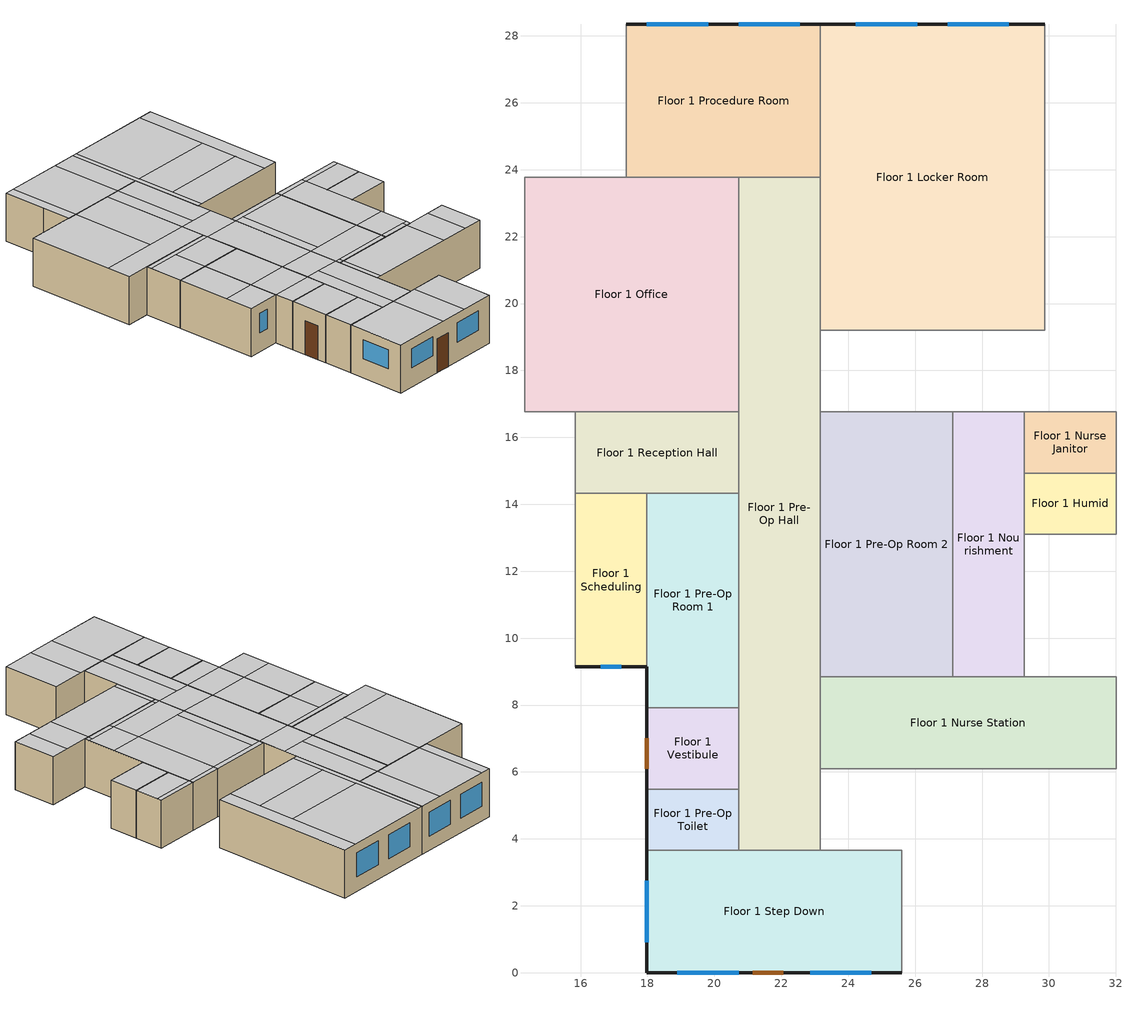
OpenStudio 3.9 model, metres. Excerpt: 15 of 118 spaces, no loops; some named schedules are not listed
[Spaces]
Floor 1 Vestibule
 floor ground (Foundation F 0.9W/m*K Perim 2.44m Area 6.69m2): 20.73,7.92 20.73,5.49 17.98,5.49 17.98,7.92 z0
 wall outside: 17.98,7.92 17.98,5.49 z0:3.05
 wall to Floor 1 Pre-Op Hall: 20.73,5.49 20.73,7.92 z0:3.05
 wall to Floor 1 Pre-Op Room 1: 20.73,7.92 17.98,7.92 z0:3.05
 wall to Floor 1 Pre-Op Toilet: 17.98,5.49 20.73,5.49 z0:3.05
 door: 17.98,7.01 17.98,6.1 z0:2.13
 ceiling to Floor 2 Exam 1: 20.73,5.49 20.73,7.92 17.98,7.92 17.98,5.49 z3.05
Floor 1 Scheduling
 floor ground (Foundation F 0.9W/m*K Perim 2.13m Area 11.06m2): 17.98,14.33 17.98,9.14 15.85,9.14 15.85,14.33 z0
 wall outside: 15.85,9.14 17.98,9.14 z0:3.05
 wall to Floor 1 Reception: 15.85,14.33 15.85,9.14 z0:3.05
 wall to Floor 1 Pre-Op Room 1: 17.98,9.14 17.98,14.33 z0:3.05
 wall to Floor 1 Reception Hall: 17.98,14.33 15.85,14.33 z0:3.05
 window: 16.61,9.14 17.22,9.14 z1.22:2.44
 ceiling to Floor 2 Reception Toilet: 17.98,10.97 17.98,14.33 15.85,14.33 15.85,10.97 z3.05
 ceiling to Floor 2 Reception Hall: 17.98,9.14 17.98,10.97 15.85,10.97 15.85,9.14 z3.05
Floor 1 Pre-Op Room 1
 floor ground (Foundation F 0.9W/m*K Perim 1.22m Area 17.56m2): 20.73,14.33 20.73,7.92 17.98,7.92 17.98,14.33 z0
 wall outside: 17.98,9.14 17.98,7.92 z0:3.05
 wall to Floor 1 Reception Hall: 20.73,14.33 17.98,14.33 z0:3.05
 wall to Floor 1 Pre-Op Hall: 20.73,7.92 20.73,14.33 z0:3.05
 ceiling to Floor 2 Scheduling 2: 20.73,10.97 20.73,14.33 17.98,14.33 17.98,10.97 z3.05
 ceiling to Floor 2 Reception Hall: 20.73,9.14 20.73,10.97 17.98,10.97 17.98,9.14 z3.05
 ceiling to Floor 2 Exam 1: 20.73,7.92 20.73,9.14 17.98,9.14 17.98,7.92 z3.05
Floor 1 Pre-Op Hall
 floor ground (Foundation F 0.9W/m*K Perim 0.0m Area 49.05m2): 23.16,23.77 23.16,3.66 20.73,3.66 20.73,23.77 z0
 wall to Floor 1 Nurse Hall: 23.16,3.66 23.16,6.1 z0:3.05
 wall to Floor 1 Office: 20.73,23.77 20.73,16.76 z0:3.05
 wall to Floor 1 Locker Room Hall: 23.16,16.76 23.16,19.2 z0:3.05
 wall to Floor 1 Pre-Op Room 2: 23.16,8.84 23.16,16.76 z0:3.05
 wall to Floor 1 Procedure Room: 23.16,23.77 20.73,23.77 z0:3.05
 wall to Floor 1 Nurse Station: 23.16,6.1 23.16,8.84 z0:3.05
 wall to Floor 1 Step Down: 20.73,3.66 23.16,3.66 z0:3.05
 wall to Floor 1 Locker Room: 23.16,19.2 23.16,23.77 z0:3.05
 wall to Floor 1 Pre-Op Toilet: 20.73,5.49 20.73,3.66 z0:3.05
 wall to Floor 1 Reception Hall: 20.73,16.76 20.73,14.33 z0:3.05
 ceiling to Floor 2 Exam 1: 21.64,3.66 21.64,9.14 20.73,9.14 20.73,3.66 z3.05
 ceiling to Floor 2 Exam Hall 1: 23.16,3.66 23.16,9.14 21.64,9.14 21.64,3.66 z3.05
 ceiling to Floor 2 Work Hall: 23.16,16.46 23.16,18.29 20.73,18.29 20.73,16.46 z3.05
 ceiling to Floor 2 Exam Hall 6: 23.16,18.29 23.16,23.77 21.64,23.77 21.64,18.29 z3.05
 ceiling to Floor 2 Exam 9: 21.64,18.29 21.64,23.77 20.73,23.77 20.73,18.29 z3.05
 ceiling to Floor 2 Scheduling 2: 23.16,10.97 23.16,16.46 20.73,16.46 20.73,10.97 z3.05
 ceiling to Floor 2 Reception Hall: 23.16,9.14 23.16,10.97 20.73,10.97 20.73,9.14 z3.05
Floor 1 Procedure Room
 floor ground (Foundation F 0.9W/m*K Perim 5.79m Area 26.48m2): 23.16,28.35 23.16,23.77 17.37,23.77 17.37,28.35 z0
 wall outside: 23.16,28.35 17.37,28.35 z0:3.05
 wall to Floor 1 Locker Room: 23.16,23.77 23.16,28.35 z0:3.05
 wall to Floor 1 MRI Hall: 17.37,25.6 17.37,23.77 z0:3.05
 wall to Floor 1 Office: 17.37,23.77 20.73,23.77 z0:3.05
 wall to Floor 1 MRI Toilet: 17.37,28.35 17.37,25.6 z0:3.05
 window: 19.81,28.35 17.98,28.35 / 22.56,28.35 20.73,28.35 z0.91:2.44
 ceiling to Floor 2 Work: 17.98,23.77 17.98,28.35 17.37,28.35 17.37,23.77 z3.05
 ceiling to Floor 2 Exam Hall 6: 23.16,23.77 23.16,28.35 21.64,28.35 21.64,23.77 z3.05
 ceiling to Floor 2 Exam 9: 21.64,23.77 21.64,28.35 17.98,28.35 17.98,23.77 z3.05
Floor 1 Pre-Op Room 2
 floor ground (Foundation F 0.9W/m*K Perim 0.0m Area 31.4m2): 27.13,16.76 27.13,8.84 23.16,8.84 23.16,16.76 z0
 wall to Floor 1 Nurse Station: 23.16,8.84 27.13,8.84 z0:3.05
 wall to Floor 1 Locker Room Hall: 27.13,16.76 23.16,16.76 z0:3.05
 wall to Floor 1 Nourishment: 27.13,8.84 27.13,16.76 z0:3.05
 ceiling to Floor 2 Work Hall: 27.13,16.46 27.13,16.76 23.16,16.76 23.16,16.46 z3.05
 ceiling to Floor 2 Exam Hall 1: 23.47,8.84 23.47,9.14 23.16,9.14 23.16,8.84 z3.05
 ceiling to Floor 2 Exam 2: 27.13,8.84 27.13,9.14 23.47,9.14 23.47,8.84 z3.05
 ceiling to Floor 2 Reception Hall: 27.13,9.14 27.13,10.97 23.16,10.97 23.16,9.14 z3.05
 ceiling to Floor 2 Scheduling 2: 23.77,10.97 23.77,16.46 23.16,16.46 23.16,10.97 z3.05
 ceiling to Floor 2 X-Ray: 27.13,10.97 27.13,16.46 23.77,16.46 23.77,10.97 z3.05
Floor 1 Locker Room
 floor ground (Foundation F 0.9W/m*K Perim 6.71m Area 61.32m2): 29.87,28.35 29.87,19.2 23.16,19.2 23.16,28.35 z0
 wall outside: 29.87,28.35 23.16,28.35 z0:3.05
 wall to Floor 1 Locker Room Hall: 23.16,19.2 29.87,19.2 z0:3.05
 wall to Floor 1 Lounge: 29.87,19.2 29.87,28.35 z0:3.05
 window: 28.8,28.35 26.97,28.35 / 26.06,28.35 24.23,28.35 z0.91:2.44
 ceiling to Floor 2 Exam Hall 5: 29.87,19.2 29.87,28.35 28.96,28.35 28.96,19.2 z3.05
 ceiling to Floor 2 Exam 8: 28.96,23.77 28.96,28.35 23.47,28.35 23.47,23.77 z3.05
 ceiling to Floor 2 Exam Hall 6: 23.47,19.2 23.47,28.35 23.16,28.35 23.16,19.2 z3.05
 ceiling to Floor 2 Nurse Station 2: 28.96,19.2 28.96,21.34 23.47,21.34 23.47,19.2 z3.05
 ceiling to Floor 2 Storage 3: 28.96,21.34 28.96,23.77 23.47,23.77 23.47,21.34 z3.05
Floor 1 Nurse Station
 floor ground (Foundation F 0.9W/m*K Perim 0.0m Area 24.25m2): 32,8.84 32,6.1 23.16,6.1 23.16,8.84 z0
 wall to Floor 1 Nurse Hall: 23.16,6.1 32,6.1 z0:3.05
 wall to Floor 1 Clean: 32,8.84 29.26,8.84 z0:3.05
 wall to Floor 1 Nourishment: 29.26,8.84 27.13,8.84 z0:3.05
 wall to Floor 1 PACU: 32,6.1 32,8.84 z0:3.05
 ceiling to Floor 2 Exam Hall 2: 30.78,6.1 30.78,8.84 28.96,8.84 28.96,6.1 z3.05
 ceiling to Floor 2 Exam Hall 1: 23.47,6.1 23.47,8.84 23.16,8.84 23.16,6.1 z3.05
 ceiling to Floor 2 Exam 3: 32,6.1 32,8.84 30.78,8.84 30.78,6.1 z3.05
 ceiling to Floor 2 Exam 2: 28.96,6.1 28.96,8.84 23.47,8.84 23.47,6.1 z3.05
Floor 1 Pre-Op Toilet
 floor ground (Foundation F 0.9W/m*K Perim 1.83m Area 5.02m2): 20.73,5.49 20.73,3.66 17.98,3.66 17.98,5.49 z0
 wall outside: 17.98,5.49 17.98,3.66 z0:3.05
 wall to Floor 1 Step Down: 17.98,3.66 20.73,3.66 z0:3.05
 ceiling to Floor 2 Exam 1: 20.73,3.66 20.73,5.49 17.98,5.49 17.98,3.66 z3.05
Floor 1 Office
 floor ground (Foundation F 0.9W/m*K Perim 0.0m Area 44.87m2): 20.73,23.77 20.73,16.76 14.33,16.76 14.33,23.77 z0
 wall to Floor 1 MRI Hall: 17.37,23.77 14.33,23.77 z0:3.05
 wall to Floor 1 Reception: 14.33,23.77 14.33,16.76 15.85,16.76 z0:3.05
 wall to Floor 1 Reception Hall: 15.85,16.76 20.73,16.76 z0:3.05
 ceiling to Floor 2 Work Hall: 20.73,16.76 20.73,18.29 14.33,18.29 14.33,16.76 z3.05
 ceiling to Floor 2 Exam 9: 20.73,18.29 20.73,23.77 17.98,23.77 17.98,18.29 z3.05
 ceiling to Floor 2 Work: 17.98,18.29 17.98,23.77 14.33,23.77 14.33,18.29 z3.05
Floor 1 Nourishment
 floor ground (Foundation F 0.9W/m*K Perim 0.0m Area 16.91m2): 29.26,16.76 29.26,8.84 27.13,8.84 27.13,16.76 z0
 wall to Floor 1 Nurse Janitor: 29.26,14.94 29.26,16.76 z0:3.05
 wall to Floor 1 Humid: 29.26,13.11 29.26,14.94 z0:3.05
 wall to Floor 1 Locker Room Hall: 29.26,16.76 27.13,16.76 z0:3.05
 wall to Floor 1 Clean: 29.26,8.84 29.26,13.11 z0:3.05
 ceiling to Floor 2 X-Ray: 29.26,10.97 29.26,16.46 27.13,16.46 27.13,10.97 z3.05
 ceiling to Floor 2 Exam 2: 28.96,8.84 28.96,9.14 27.13,9.14 27.13,8.84 z3.05
 ceiling to Floor 2 Reception Hall: 29.26,9.14 29.26,10.97 27.13,10.97 27.13,9.14 z3.05
 ceiling to Floor 2 Work Hall: 29.26,16.46 29.26,16.76 27.13,16.76 27.13,16.46 z3.05
 ceiling to Floor 2 Exam Hall 2: 29.26,8.84 29.26,9.14 28.96,9.14 28.96,8.84 z3.05
Floor 1 Humid
 floor ground (Foundation F 0.9W/m*K Perim 0.0m Area 5.02m2): 32,14.94 32,13.11 29.26,13.11 29.26,14.94 z0
 wall to Floor 1 Clean: 29.26,13.11 32,13.11 z0:3.05
 wall to Floor 1 Nurse Janitor: 32,14.94 29.26,14.94 z0:3.05
 wall to Floor 1 Sterile Storage: 32,13.11 32,14.94 z0:3.05
 ceiling to Floor 2 X-Ray: 32,13.11 32,14.94 29.26,14.94 29.26,13.11 z3.05
Floor 1 Step Down
 floor ground (Foundation F 0.9W/m*K Perim 11.28m Area 27.87m2): 25.6,3.66 25.6,0 17.98,0 17.98,3.66 z0
 wall outside: 17.98,3.66 17.98,0 25.6,0 z0:3.05
 wall to Floor 1 Nurse Hall: 25.6,3.66 23.16,3.66 z0:3.05
 wall to Floor 1 Recovery Room: 25.6,0 25.6,3.66 z0:3.05
 window: 22.86,0 24.69,0 / 18.9,0 20.73,0 / 17.98,2.74 17.98,0.91 z1.22:2.44
 door: 21.14,0 22.06,0 z0:2.13
 ceiling to Floor 2 Exam 1: 21.64,0 21.64,3.66 17.98,3.66 17.98,0 z3.05
 ceiling to Floor 2 Exam Hall 1: 23.47,0 23.47,3.66 21.64,3.66 21.64,0 z3.05
 ceiling to Floor 2 Exam 2: 25.6,0 25.6,3.66 23.47,3.66 23.47,0 z3.05
Floor 1 Reception Hall
 floor ground (Foundation F 0.9W/m*K Perim 0.0m Area 11.89m2): 20.73,16.76 20.73,14.33 15.85,14.33 15.85,16.76 z0
 wall to Floor 1 Reception: 15.85,16.76 15.85,14.33 z0:3.05
 ceiling to Floor 2 Work Hall: 20.73,16.46 20.73,16.76 15.85,16.76 15.85,16.46 z3.05
 ceiling to Floor 2 Reception Toilet: 17.98,14.33 17.98,16.46 15.85,16.46 15.85,14.33 z3.05
 ceiling to Floor 2 Scheduling 2: 20.73,14.33 20.73,16.46 17.98,16.46 17.98,14.33 z3.05
Floor 1 Nurse Janitor
 floor ground (Foundation F 0.9W/m*K Perim 0.0m Area 5.02m2): 32,16.76 32,14.94 29.26,14.94 29.26,16.76 z0
 wall to Floor 1 Sterile Storage: 32,14.94 32,16.76 z0:3.05
 wall to Floor 1 Locker Room Hall: 32,16.76 29.26,16.76 z0:3.05
 ceiling to Floor 2 Work Hall: 32,16.46 32,16.76 29.26,16.76 29.26,16.46 z3.05
 ceiling to Floor 2 X-Ray: 32,14.94 32,16.46 29.26,16.46 29.26,14.94 z3.05
[Site]
New York-John F Kennedy Intl AP_NY_USA: Latitude {deg}=40.65; Longitude {deg}=-73.8; Time Zone {hr}=-5; Elevation {m}=5; Terrain=City
[Building]
-Outpatient-ASHRAE 169-2013-4A created: 2026-10-09 19:30:17 +0000: North Axis {deg}=0; Default Construction Set=90.1-2019 - Outpatient - ASHRAE 169-2013-4A; Standards Number of Stories=3; Standards Number of Above Ground Stories=3; Standards Building Type=Outpatient
[SizingPeriod:DesignDay] Barometric Pressure {Pa}=101241; Rain Indicator=No; Snow Indicator=No; Day of Month=21; Daylight Saving Time Indicator=No; Humidity Condition Type=Wetbulb; Dry-Bulb Temperature Range Modifier Type=DefaultMultipliers
Name | Maximum Dry-Bulb Temperature {C} | Daily Dry-Bulb Temperature Range {deltaC} | Wind Speed {m/s} | Wind Direction {deg} | Month | Day Type | Wetbulb or DewPoint at Maximum Dry-Bulb {C} | Solar Model Indicator | ASHRAE Clear Sky Optical Depth for Beam Irradiance | ASHRAE Clear Sky Optical Depth for Diffuse Irradiance | Sky Clearness
New.York-John.F.Kennedy.Intl.AP_NY_USA Ann Clg .4% Condns DB=>MWB | 32.1 | 7.4 | 5.6 | 230 | 7 | SummerDesignDay | 23.1 | ASHRAETau | 0.541 | 1.8
New.York-John.F.Kennedy.Intl.AP_NY_USA Ann Clg .4% Condns WB=>MDB | 29.1 | 7.4 | 5.6 | 230 | 7 | SummerDesignDay | 25 | ASHRAETau | 0.541 | 1.8
New.York-John.F.Kennedy.Intl.AP_NY_USA Ann Htg 99.6% Condns DB | -10.7 | 0 | 7.5 | 320 | 1 | WinterDesignDay | -10.7 | ASHRAEClearSky |  |  | 0
[ClimateZones]
Climate Zone Institution Name 1=ASHRAE; Climate Zone Document Name 1=ANSI/ASHRAE Standard 169; Climate Zone Document Year 1=2006; Climate Zone Value 1=4A
[Site:WaterMainsTemperature]
Calculation Method=Correlation; Annual Average Outdoor Air Temperature {C}=12.4667; Maximum Difference In Monthly Average Outdoor Air Temperatures {deltaC}=25.2
[Site:GroundTemperature:Shallow]
6, 2.1, 1.1, 2, 7.2, 13.1, 18.7, 22.7, 23.9, 22, 17.5, 11.7
[Site:GroundTemperature:Deep]
11.8, 9, 7.2, 6.7, 7.7, 10.1, 13, 15.9, 17.8, 18.2, 17.1, 14.8
[Site:GroundTemperature:FCfactorMethod]
January Ground Temperature {C}=14; February Ground Temperature {C}=7.3; March Ground Temperature {C}=3.3; April Ground Temperature {C}=1.2; May Ground Temperature {C}=-0.2; June Ground Temperature {C}=5.6; July Ground Temperature {C}=10.9; August Ground Temperature {C}=16.1; September Ground Temperature {C}=21.7; October Ground Temperature {C}=25; November Ground Temperature {C}=24.8; December Ground Temperature {C}=19.9
[Material:NoMass] Thermal Absorptance=0.9; Solar Absorptance=0.7
Name | Roughness | Thermal Resistance {m2-K/W} | Visible Absorptance
CP02 CARPET PAD | VeryRough | 0.21648 | 0.8
Typical Insulation R-14.97 | Smooth | 2.63723 | 0.7
Typical Carpet Pad | Smooth | 0.21648 | 0.8
Typical Insulation R-13.45 | Smooth | 2.368 | 0.7
Typical Insulation R-30.13 | Smooth | 5.30668 | 0.7
Typical Insulation R-1.85 | Smooth | 0.326262 | 0.7
Typical Insulation R-2.38 | Smooth | 0.418404 | 0.7
[Material]
Name | Roughness | Thickness {m} | Conductivity {W/m-K} | Density {kg/m3} | Specific Heat {J/kg-K} | Thermal Absorptance | Solar Absorptance | Visible Absorptance
100mm Normalweight concrete floor | MediumSmooth | 0.1016 | 2.31 | 2322 | 832
G01 13mm gypsum board | Smooth | 0.0127 | 0.16 | 800 | 1090 | 0.9 | 0.7 | 0.5
4 in. Normalweight Concrete Floor | MediumRough | 0.1016 | 2.31 | 2322 | 832 | 0.9 | 0.7 | 0.7
25mm Stucco | Smooth | 0.0254 | 0.72 | 1856 | 840 | 0.9 | 0.7 | 0.7
5/8 in. Gypsum Board | MediumSmooth | 0.0159 | 0.16 | 800 | 1090 | 0.9 | 0.7 | 0.7
Roof Membrane | VeryRough | 0.0095 | 0.16 | 1121.29 | 1460 | 0.9 | 0.7 | 0.7
Metal Roof Surface; F08 Metal surface | Smooth | 0.0008 | 45.28 | 7824 | 500 | 0.9 | 0.7 | 0.7
8 in. Normalweight Concrete Floor | MediumRough | 0.2032 | 2.31 | 2322 | 832 | 0.9 | 0.7 | 0.7
8 in. Concrete Block Basement Wall | MediumRough | 0.2032 | 1.326 | 1842 | 912 | 0.9 | 0.7 | 0.7
G05 25mm wood | MediumSmooth | 0.0254 | 0.15 | 608 | 1630 | 0.9 | 0.5 | 0.5
Std Wood 6inch | MediumSmooth | 0.15 | 0.12 | 540 | 1210 | 0.9 | 0.7 | 0.7
[Construction:FfactorGroundFloor] F-Factor {W/m-K}=0.899982
Name | Area {m2} | PerimeterExposed {m}
Foundation F 0.9W/m*K Perim 11.28m Area 27.87m2 | 27.8709 | 11.2776
Foundation F 0.9W/m*K Perim 0.0m Area 5.02m2 | 5.01676 | 0
Foundation F 0.9W/m*K Perim 1.83m Area 5.02m2 | 5.01676 | 1.8288
Foundation F 0.9W/m*K Perim 0.0m Area 49.05m2 | 49.0528 | 0
Foundation F 0.9W/m*K Perim 2.13m Area 11.06m2 | 11.0555 | 2.1336
Foundation F 0.9W/m*K Perim 0.0m Area 16.91m2 | 16.9084 | 0
Foundation F 0.9W/m*K Perim 5.79m Area 26.48m2 | 26.4774 | 5.7912
Foundation F 0.9W/m*K Perim 0.0m Area 44.87m2 | 44.8722 | 0
Foundation F 0.9W/m*K Perim 2.44m Area 6.69m2 | 6.68902 | 2.4384
Foundation F 0.9W/m*K Perim 0.0m Area 31.4m2 | 31.4012 | 0
Foundation F 0.9W/m*K Perim 6.71m Area 61.32m2 | 61.316 | 6.7056
Foundation F 0.9W/m*K Perim 0.0m Area 11.89m2 | 11.8916 | 0
Foundation F 0.9W/m*K Perim 0.0m Area 24.25m2 | 24.2477 | 0
Foundation F 0.9W/m*K Perim 1.22m Area 17.56m2 | 17.5587 | 1.2192
[DefaultConstructionSet]
90.1-2019 - Outpatient - ASHRAE 169-2013-4A: Default Exterior Surface Constructions=Default Surface Constructions 1; Default Interior Surface Constructions=Default Surface Constructions 2; Default Ground Contact Surface Constructions=Default Surface Constructions 3; Default Exterior SubSurface Constructions=Default Sub Surface Constructions 1; Default Interior SubSurface Constructions=Default Sub Surface Constructions 2; Interior Partition Construction=Typical Interior Partition
[DefaultSurfaceConstructions]
Name | Floor Construction | Wall Construction | Roof Ceiling Construction
Default Surface Constructions 1 | Typical Insulated Exterior Mass Floor R-17.54 | Typical Insulated Steel Framed Exterior Wall R-15.63 | Typical IEAD Roof R-31.25
Default Surface Constructions 2 | Typical Interior Floor | Typical Interior Wall | Typical Interior Ceiling
Default Surface Constructions 3 | Typical Insulated Carpeted 8in Slab Floor | Typical Insulated Basement Mass Wall
[Construction]
Typical Insulated Exterior Mass Floor R-17.54: Typical Insulation R-14.97, 4 in. Normalweight Concrete Floor, Typical Carpet Pad
Typical Insulated Steel Framed Exterior Wall R-15.63: 25mm Stucco, 5/8 in. Gypsum Board, Typical Insulation R-13.45, 5/8 in. Gypsum Board
Typical IEAD Roof R-31.25: Roof Membrane, Typical Insulation R-30.13, Metal Roof Surface
Typical Interior Floor: 100mm Normalweight concrete floor, CP02 CARPET PAD
Typical Interior Wall: G01 13mm gypsum board, G01 13mm gypsum board
Typical Interior Ceiling: CP02 CARPET PAD, 100mm Normalweight concrete floor
Typical Insulated Carpeted 8in Slab Floor: 8 in. Normalweight Concrete Floor, Typical Carpet Pad
Typical Insulated Basement Mass Wall: 8 in. Concrete Block Basement Wall
U 0.36 SHGC 0.36 Simple Glazing: U 0.36 SHGC 0.36 Simple Glazing
U 0.45 SHGC 0.33 Simple Glazing: U 0.45 SHGC 0.33 Simple Glazing
Typical Insulated Metal Door R-2.7: F08 Metal surface, Typical Insulation R-1.85
U 0.63 SHGC 0.33 Simple Glazing: U 0.63 SHGC 0.33 Simple Glazing
Typical Overhead Door R-3.23: Typical Insulation R-2.38
U 0.5 SHGC 0.4 Simple Glazing: U 0.5 SHGC 0.4 Simple Glazing
Typical Interior Window: Clear 3mm
Typical Interior Door; Typical Interior Partition: G05 25mm wood
InteriorFurnishings: Std Wood 6inch
[DefaultSubSurfaceConstructions]
Name | Fixed Window Construction | Operable Window Construction | Door Construction | Glass Door Construction | Overhead Door Construction | Skylight Construction | Tubular Daylight Dome Construction | Tubular Daylight Diffuser Construction
Default Sub Surface Constructions 1 | U 0.36 SHGC 0.36 Simple Glazing | U 0.45 SHGC 0.33 Simple Glazing | Typical Insulated Metal Door R-2.7 | U 0.63 SHGC 0.33 Simple Glazing | Typical Overhead Door R-3.23 | U 0.5 SHGC 0.4 Simple Glazing | Typical Interior Window | Typical Interior Window
Default Sub Surface Constructions 2 | Typical Interior Window | Typical Interior Window | Typical Interior Door
[WindowMaterial:SimpleGlazingSystem] Visible Transmittance=0.81
Name | U-Factor {W/m2-K} | Solar Heat Gain Coefficient
U 0.36 SHGC 0.36 Simple Glazing | 2.04417 | 0.36
U 0.45 SHGC 0.33 Simple Glazing | 2.55522 | 0.33
U 0.63 SHGC 0.33 Simple Glazing | 3.57731 | 0.33
U 0.5 SHGC 0.4 Simple Glazing | 2.83913 | 0.4
[WindowMaterial:Glazing]
Clear 3mm: Optical Data Type=SpectralAverage; Thickness {m}=0.003; Solar Transmittance at Normal Incidence=0.837; Front Side Solar Reflectance at Normal Incidence=0.075; Back Side Solar Reflectance at Normal Incidence=0.075; Visible Transmittance at Normal Incidence=0.898; Front Side Visible Reflectance at Normal Incidence=0.081; Back Side Visible Reflectance at Normal Incidence=0.081; Infrared Transmittance at Normal Incidence=0; Front Side Infrared Hemispherical Emissivity=0.84; Back Side Infrared Hemispherical Emissivity=0.84; Conductivity {W/m-K}=0.9; Dirt Correction Factor for Solar and Visible Transmittance=1; Solar Diffusing=No
[Space] Building Story=Building Story 1; Part of Total Floor Area=Yes
Name | Space Type | Thermal Zone | Design Specification Outdoor Air Object
Floor 1 Pre-Op Room 2 | Outpatient PreOp | Floor 1 Pre-Op Room 2 ZN | Outpatient PreOp Ventilation to per-area
Floor 1 Nurse Janitor | Outpatient Janitor | Floor 1 Nurse Janitor ZN | Outpatient Janitor Ventilation to per-area
Floor 1 Vestibule | Outpatient Hall_infil | Floor 1 Vestibule ZN | Outpatient Hall_infil Ventilation to per-area
Floor 1 Scheduling | Outpatient Office | Floor 1 Scheduling ZN | Outpatient Office Ventilation to per-area
Floor 1 Pre-Op Room 1 | Outpatient PreOp | Floor 1 Pre-Op Room 1 ZN | Outpatient PreOp Ventilation to per-area
Floor 1 Nourishment | Outpatient NurseStation | Floor 1 Nourishment ZN | Outpatient NurseStation Ventilation to per-area
Floor 1 Pre-Op Hall | Outpatient Hall | Floor 1 Pre-Op Hall ZN | Outpatient Hall Ventilation to per-area
Floor 1 Procedure Room | Outpatient ProcedureRoom | Floor 1 Procedure Room ZN | Outpatient ProcedureRoom Ventilation to per-area
Floor 1 Locker Room | Outpatient LockerRoom | Floor 1 Locker Room ZN | Outpatient LockerRoom Ventilation to per-area
Floor 1 Nurse Station | Outpatient NurseStation | Floor 1 Nurse Station ZN | Outpatient NurseStation Ventilation to per-area
Floor 1 Pre-Op Toilet | Outpatient Toilet | Floor 1 Pre-Op Toilet ZN | Outpatient Toilet Ventilation to per-area
Floor 1 Office | Outpatient Office | Floor 1 Office ZN | Outpatient Office Ventilation to per-area
Floor 1 Humid | Outpatient Office | Floor 1 Humid ZN | Outpatient Office Ventilation to per-area
Floor 1 Step Down | Outpatient PACU | Floor 1 Step Down ZN | Outpatient PACU Ventilation to per-area
Floor 1 Reception Hall | Outpatient Hall | Floor 1 Reception Hall ZN | Outpatient Hall Ventilation to per-area
[BuildingStory]
Building Story 1: Nominal Z Coordinate {m}=0
[SpaceType] Standards Building Type=Outpatient
Name | Default Schedule Set | Design Specification Outdoor Air Object | Standards Space Type
Outpatient Hall | Outpatient Hall Schedule Set | Outpatient Hall Ventilation | Hall
Outpatient Hall_infil | Outpatient Hall_infil Schedule Set | Outpatient Hall_infil Ventilation | Hall_infil
Outpatient Janitor | Outpatient Janitor Schedule Set | Outpatient Janitor Ventilation | Janitor
Outpatient LockerRoom | Outpatient LockerRoom Schedule Set | Outpatient LockerRoom Ventilation | LockerRoom
Outpatient NurseStation | Outpatient NurseStation Schedule Set | Outpatient NurseStation Ventilation | NurseStation
Outpatient Office | Outpatient Office Schedule Set | Outpatient Office Ventilation | Office
Outpatient PACU | Outpatient PACU Schedule Set | Outpatient PACU Ventilation | PACU
Outpatient PreOp | Outpatient PreOp Schedule Set | Outpatient PreOp Ventilation | PreOp
Outpatient ProcedureRoom | Outpatient ProcedureRoom Schedule Set | Outpatient ProcedureRoom Ventilation | ProcedureRoom
Outpatient Toilet | Outpatient Toilet Schedule Set | Outpatient Toilet Ventilation | Toilet
[People:Definition] Number of People Calculation Method=People/Area; Fraction Radiant=0.3; Thermal Comfort Model Type 1=AdaptiveASH55
Name | People per Space Floor Area {person/m2}
Outpatient LockerRoom People Definition | 0.161566
Outpatient NurseStation People Definition; Outpatient PACU People Definition; Outpatient ProcedureRoom People Definition | 0.215493
Outpatient Office People Definition | 0.0538196
Outpatient PreOp People Definition | 0.107639
[People] Work Efficiency Schedule=Work Efficiency Schedule; Clothing Insulation Schedule=Clothing Schedule; Air Velocity Schedule=Air Velocity Schedule; Multiplier=1
Name | People Definition | Space or SpaceType
Outpatient LockerRoom People | Outpatient LockerRoom People Definition | Outpatient LockerRoom
Outpatient NurseStation People | Outpatient NurseStation People Definition | Outpatient NurseStation
Outpatient Office People | Outpatient Office People Definition | Outpatient Office
Outpatient PACU People | Outpatient PACU People Definition | Outpatient PACU
Outpatient PreOp People | Outpatient PreOp People Definition | Outpatient PreOp
Outpatient ProcedureRoom People | Outpatient ProcedureRoom People Definition | Outpatient ProcedureRoom
[Lights:Definition] Design Level Calculation Method=Watts/Area; Fraction Radiant=0.7; Fraction Visible=0.2; Return Air Fraction=0
Name | Watts per Space Floor Area {W/m2}
Outpatient Hall Lights Definition; Outpatient Hall_infil Lights Definition | 7.64238
Outpatient Janitor Lights Definition | 4.09029
Outpatient LockerRoom Lights Definition | 4.52084
Outpatient NurseStation Lights Definition | 12.5938
Outpatient Office Lights Definition | 7.96529
Outpatient PACU Lights Definition | 13.4549
Outpatient PreOp Lights Definition | 7.31946
Outpatient ProcedureRoom Lights Definition | 15.0695
Outpatient Toilet Lights Definition | 6.78126
[Lights] Fraction Replaceable=1
Name | Lights Definition | Space or SpaceType
Outpatient Hall Lights | Outpatient Hall Lights Definition | Outpatient Hall
Outpatient Hall_infil Lights | Outpatient Hall_infil Lights Definition | Outpatient Hall_infil
Outpatient Janitor Lights | Outpatient Janitor Lights Definition | Outpatient Janitor
Outpatient LockerRoom Lights | Outpatient LockerRoom Lights Definition | Outpatient LockerRoom
Outpatient NurseStation Lights | Outpatient NurseStation Lights Definition | Outpatient NurseStation
Outpatient Office Lights | Outpatient Office Lights Definition | Outpatient Office
Outpatient PACU Lights | Outpatient PACU Lights Definition | Outpatient PACU
Outpatient PreOp Lights | Outpatient PreOp Lights Definition | Outpatient PreOp
Outpatient ProcedureRoom Lights | Outpatient ProcedureRoom Lights Definition | Outpatient ProcedureRoom
Outpatient Toilet Lights | Outpatient Toilet Lights Definition | Outpatient Toilet
[ElectricEquipment:Definition] Design Level Calculation Method=Watts/Area; Fraction Latent=0; Fraction Radiant=0.5; Fraction Lost=0
Name | Watts per Space Floor Area {W/m2}
Outpatient Hall Elec Equip Definition; Outpatient Hall_infil Elec Equip Definition; Outpatient Toilet Elec Equip Definition | 4.30556
Outpatient Janitor Elec Equip Definition | 1.07639
Outpatient LockerRoom Elec Equip Definition; Outpatient PACU Elec Equip Definition; Outpatient ProcedureRoom Elec Equip Definition | 32.2917
Outpatient NurseStation Elec Equip Definition; Outpatient PreOp Elec Equip Definition | 21.5278
Outpatient Office Elec Equip Definition | 11.8403
[ElectricEquipment]
Name | Electric Equipment Definition | Space or SpaceType
Outpatient Hall Elec Equip | Outpatient Hall Elec Equip Definition | Outpatient Hall
Outpatient Hall_infil Elec Equip | Outpatient Hall_infil Elec Equip Definition | Outpatient Hall_infil
Outpatient Janitor Elec Equip | Outpatient Janitor Elec Equip Definition | Outpatient Janitor
Outpatient LockerRoom Elec Equip | Outpatient LockerRoom Elec Equip Definition | Outpatient LockerRoom
Outpatient NurseStation Elec Equip | Outpatient NurseStation Elec Equip Definition | Outpatient NurseStation
Outpatient Office Elec Equip | Outpatient Office Elec Equip Definition | Outpatient Office
Outpatient PACU Elec Equip | Outpatient PACU Elec Equip Definition | Outpatient PACU
Outpatient PreOp Elec Equip | Outpatient PreOp Elec Equip Definition | Outpatient PreOp
Outpatient ProcedureRoom Elec Equip | Outpatient ProcedureRoom Elec Equip Definition | Outpatient ProcedureRoom
Outpatient Toilet Elec Equip | Outpatient Toilet Elec Equip Definition | Outpatient Toilet
[DesignSpecification:OutdoorAir]
Name | Outdoor Air Method | Outdoor Air Flow per Floor Area {m3/s-m2} | Outdoor Air Flow per Person {m3/s-person} | Outdoor Air Flow Air Changes per Hour {1/hr} | Outdoor Air Flow Rate {m3/s}
Outpatient Hall Ventilation; Outpatient Hall_infil Ventilation | Sum | 0.0003048
Outpatient Janitor Ventilation | Sum | 0.0006096
Outpatient LockerRoom Ventilation; Outpatient NurseStation Ventilation; Outpatient Office Ventilation | Sum | 0.0003048 | 0.00235974
Outpatient PACU Ventilation; Outpatient PreOp Ventilation | Sum | 0.00270764 | 0.00235974
Outpatient ProcedureRoom Ventilation | Sum | 0.004064
Outpatient Toilet Ventilation |  | 0 | 0 | 0
Outpatient Office Ventilation to per-area | Sum | 0.0004318 | 0 | 0 | 0
Outpatient Hall Ventilation to per-area; Outpatient Hall_infil Ventilation to per-area | Sum | 0.0003048 | 0 | 0 | 0
Outpatient Toilet Ventilation to per-area | Sum | 0 | 0 | 0 | 0
Outpatient LockerRoom Ventilation to per-area | Sum | 0.000686054 | 0 | 0 | 0
Outpatient NurseStation Ventilation to per-area | Sum | 0.000813308 | 0 | 0 | 0
Outpatient Janitor Ventilation to per-area | Sum | 0.0006096 | 0 | 0 | 0
Outpatient PACU Ventilation to per-area | Sum | 0.00321615 | 0 | 0 | 0
Outpatient PreOp Ventilation to per-area | Sum | 0.00296164 | 0 | 0 | 0
Outpatient ProcedureRoom Ventilation to per-area | Sum | 0.004064 | 0 | 0 | 0
[DefaultScheduleSet] Number of People Schedule=OutPatientHealthCare BLDG_OCC_SCH; People Activity Level Schedule=OutPatientHealthCare ACTIVITY_SCH; Electric Equipment Schedule=OutPatientHealthCare BLDG_EQUIP_SCH_2013
Name | Lighting Schedule
Outpatient Hall Schedule Set; Outpatient Hall_infil Schedule Set | OutPatientHealthCare BLDG_LIGHT_CORRIDOR_SCH
Outpatient Janitor Schedule Set | OutPatientHealthCare BLDG_LIGHT_STORAGE_SCH_20102013
Outpatient LockerRoom Schedule Set; Outpatient NurseStation Schedule Set; Outpatient Toilet Schedule Set | OutPatientHealthCare BLDG_LIGHT_SCH
Outpatient Office Schedule Set | OutPatientHealthCare BLDG_LIGHT_OFFICE_SCH_20102013
Outpatient PACU Schedule Set; Outpatient PreOp Schedule Set; Outpatient ProcedureRoom Schedule Set | OutPatientHealthCare BLDG_LIGHT_EXAM_SCH
[ThermostatSetpoint:DualSetpoint]
Name | Heating Setpoint Temperature Schedule | Cooling Setpoint Temperature Schedule
Outpatient Office Thermostat 2; Outpatient Office Thermostat 3; Outpatient Office Thermostat 4 | OutPatientHealthCare HTGSETP_SCH_YES_OPTIMUM - occupant standby mode | OutPatientHealthCare CLGSETP_SCH_YES_OPTIMUM - occupant standby mode
Outpatient LockerRoom Thermostat 1; Outpatient NurseStation Thermostat 1; Outpatient NurseStation Thermostat 2; Outpatient Hall Thermostat 6; Outpatient PreOp Thermostat 1; Outpatient PreOp Thermostat 2; Outpatient Toilet Thermostat 4; Outpatient ProcedureRoom Thermostat 1; Outpatient Hall Thermostat 7; Outpatient PACU Thermostat 3; Outpatient Hall_infil Thermostat 3 | OutPatientHealthCare HTGSETP_SCH_YES_OPTIMUM | OutPatientHealthCare CLGSETP_SCH_YES_OPTIMUM
Outpatient Janitor Thermostat 1 | OutPatientHealthCare HTGSETP_SCH_YES_OPTIMUM | OutPatientHealthCare CLGSETP_SCH_NO_SETBACK
[SpaceInfiltration:DesignFlowRate]
Name | Space or SpaceType | Schedule | Design Flow Rate Calculation Method | Flow per Exterior Surface Area {m3/s-m2} | Constant Term Coefficient | Temperature Term Coefficient | Velocity Term Coefficient | Velocity Squared Term Coefficient | Design Flow Rate {m3/s}
Floor 1 Step Down HVAC On Infiltration | Floor 1 Step Down | Infiltration HVAC On Schedule | Flow/ExteriorArea | 0.000570329 | -0.0461 | 0.0053 | 0 | 0.0311
Floor 1 Step Down HVAC Off Infiltration | Floor 1 Step Down | Infiltration HVAC Off Schedule | Flow/ExteriorArea | 0.000570329 | 0 | 0.0174 | 0 | 0.0341
Floor 1 Pre-Op Toilet HVAC On Infiltration | Floor 1 Pre-Op Toilet | Infiltration HVAC On Schedule | Flow/ExteriorArea | 0.000570329 | -0.0461 | 0.0053 | 0 | 0.0311
Floor 1 Pre-Op Toilet HVAC Off Infiltration | Floor 1 Pre-Op Toilet | Infiltration HVAC Off Schedule | Flow/ExteriorArea | 0.000570329 | 0 | 0.0174 | 0 | 0.0341
Floor 1 Scheduling HVAC On Infiltration | Floor 1 Scheduling | Infiltration HVAC On Schedule | Flow/ExteriorArea | 0.000570329 | -0.0461 | 0.0053 | 0 | 0.0311
Floor 1 Scheduling HVAC Off Infiltration | Floor 1 Scheduling | Infiltration HVAC Off Schedule | Flow/ExteriorArea | 0.000570329 | 0 | 0.0174 | 0 | 0.0341
Floor 1 Procedure Room HVAC On Infiltration | Floor 1 Procedure Room | Infiltration HVAC On Schedule | Flow/ExteriorArea | 0.000570329 | -0.0461 | 0.0053 | 0 | 0.0311
Floor 1 Procedure Room HVAC Off Infiltration | Floor 1 Procedure Room | Infiltration HVAC Off Schedule | Flow/ExteriorArea | 0.000570329 | 0 | 0.0174 | 0 | 0.0341
Floor 1 Vestibule HVAC On Infiltration | Floor 1 Vestibule | Infiltration HVAC On Schedule | Flow/ExteriorArea | 0.000570329 | -0.0461 | 0.0053 | 0 | 0.0311
Floor 1 Vestibule HVAC Off Infiltration | Floor 1 Vestibule | Infiltration HVAC Off Schedule | Flow/ExteriorArea | 0.000570329 | 0 | 0.0174 | 0 | 0.0341
Floor 1 Locker Room HVAC On Infiltration | Floor 1 Locker Room | Infiltration HVAC On Schedule | Flow/ExteriorArea | 0.000570329 | -0.0461 | 0.0053 | 0 | 0.0311
Floor 1 Locker Room HVAC Off Infiltration | Floor 1 Locker Room | Infiltration HVAC Off Schedule | Flow/ExteriorArea | 0.000570329 | 0 | 0.0174 | 0 | 0.0341
Floor 1 Pre-Op Room 1 HVAC On Infiltration | Floor 1 Pre-Op Room 1 | Infiltration HVAC On Schedule | Flow/ExteriorArea | 0.000570329 | -0.0461 | 0.0053 | 0 | 0.0311
Floor 1 Pre-Op Room 1 HVAC Off Infiltration | Floor 1 Pre-Op Room 1 | Infiltration HVAC Off Schedule | Flow/ExteriorArea | 0.000570329 | 0 | 0.0174 | 0 | 0.0341
Vestibule door Infiltration | Floor 1 Vestibule | OutPatientHealthCare INFIL_Door_Opening_SCH_0.131 | Flow/Space |  |  |  |  |  | 0.776825
[ThermalZone] Use Ideal Air Loads=No
Floor 1 Humid ZN: Thermostat=Outpatient Office Thermostat 2
Floor 1 Locker Room ZN: Thermostat=Outpatient LockerRoom Thermostat 1
Floor 1 Nourishment ZN: Thermostat=Outpatient NurseStation Thermostat 1
Floor 1 Nurse Janitor ZN: Thermostat=Outpatient Janitor Thermostat 1
Floor 1 Nurse Station ZN: Thermostat=Outpatient NurseStation Thermostat 2
Floor 1 Office ZN: Thermostat=Outpatient Office Thermostat 3
Floor 1 Pre-Op Hall ZN: Thermostat=Outpatient Hall Thermostat 6
Floor 1 Pre-Op Room 1 ZN: Thermostat=Outpatient PreOp Thermostat 1
Floor 1 Pre-Op Room 2 ZN: Thermostat=Outpatient PreOp Thermostat 2
Floor 1 Pre-Op Toilet ZN: Thermostat=Outpatient Toilet Thermostat 4
Floor 1 Procedure Room ZN: Thermostat=Outpatient ProcedureRoom Thermostat 1; Primary Daylighting Control=Floor 1 Procedure Room Daylt Sensor 1; Fraction of Zone Controlled by Primary Daylighting Control=0.533; Secondary Daylighting Control=Floor 1 Procedure Room Daylt Sensor 2; Fraction of Zone Controlled by Secondary Daylighting Control=0.466
Floor 1 Reception Hall ZN: Thermostat=Outpatient Hall Thermostat 7
Floor 1 Scheduling ZN: Thermostat=Outpatient Office Thermostat 4
Floor 1 Step Down ZN: Thermostat=Outpatient PACU Thermostat 3; Primary Daylighting Control=Floor 1 Step Down Daylt Sensor 1; Fraction of Zone Controlled by Primary Daylighting Control=0.773; Secondary Daylighting Control=Floor 1 Step Down Daylt Sensor 2; Fraction of Zone Controlled by Secondary Daylighting Control=0.226
Floor 1 Vestibule ZN: Thermostat=Outpatient Hall_infil Thermostat 3
[InternalMass:Definition]
Internal Mass Definition 1: Construction=InteriorFurnishings; Design Level Calculation Method=SurfaceArea/Area; Surface Area per Space Floor Area=2
[InternalMass] Internal Mass Definition=Internal Mass Definition 1; Multiplier=1
Name | Space or SpaceType
Floor 1 Step Down Mass | Floor 1 Step Down
Floor 1 Pre-Op Toilet Mass | Floor 1 Pre-Op Toilet
Floor 1 Pre-Op Hall Mass | Floor 1 Pre-Op Hall
Floor 1 Scheduling Mass | Floor 1 Scheduling
Floor 1 Nourishment Mass | Floor 1 Nourishment
Floor 1 Procedure Room Mass | Floor 1 Procedure Room
Floor 1 Office Mass | Floor 1 Office
Floor 1 Nurse Janitor Mass | Floor 1 Nurse Janitor
Floor 1 Vestibule Mass | Floor 1 Vestibule
Floor 1 Pre-Op Room 2 Mass | Floor 1 Pre-Op Room 2
Floor 1 Locker Room Mass | Floor 1 Locker Room
Floor 1 Reception Hall Mass | Floor 1 Reception Hall
Floor 1 Nurse Station Mass | Floor 1 Nurse Station
Floor 1 Pre-Op Room 1 Mass | Floor 1 Pre-Op Room 1
Floor 1 Humid Mass | Floor 1 Humid
[Exterior:Lights:Definition]
Name | Design Level {W}
Occ Sensing Exterior Lights Def | 5548.2
NonDimming Exterior Lights Def | 173.8
[Exterior:Lights] Control Option=AstronomicalClock
Name | Exterior Lights Definition | Schedule
Occ Sensing Exterior Lights Def | Occ Sensing Exterior Lights Def | OutPatientHealthCare Exterior_lighting_schedule_b_2016
NonDimming Exterior Lights Def | NonDimming Exterior Lights Def | OutPatientHealthCare Exterior_lighting_schedule_a
[Daylighting:Control] Position Z-Coordinate {m}=0.762; Illuminance Setpoint {lux}=375; Minimum Input Power Fraction for Continuous Dimming Control=0.2; Minimum Light Output Fraction for Continuous Dimming Control=0.2; Probability Lighting will be Reset When Needed in Manual Stepped Control=1; Maximum Allowable Discomfort Glare Index=22
Name | Space | Position X-Coordinate {m} | Position Y-Coordinate {m}
Floor 1 Procedure Room Daylt Sensor 1 | Floor 1 Procedure Room | -3.9624 | -1.60934
Floor 1 Procedure Room Daylt Sensor 2 | Floor 1 Procedure Room | -3.9624 | -3.24307
Floor 1 Step Down Daylt Sensor 1 | Floor 1 Step Down | -0.6096 | 1.609344
Floor 1 Step Down Daylt Sensor 2 | Floor 1 Step Down | -0.6096 | 3.243072
[Schedule:Ruleset]
Name | Default Day Schedule | Summer Design Day Schedule | Winter Design Day Schedule
Clothing Schedule | Clothing Schedule Default Winter Clothes
Air Velocity Schedule | Air Velocity Schedule Default
Work Efficiency Schedule | Work Efficiency Schedule Default
OutPatientHealthCare BLDG_OCC_SCH | OutPatientHealthCare BLDG_OCC_SCH Default | OutPatientHealthCare BLDG_OCC_SCH Summer Design Day | OutPatientHealthCare BLDG_OCC_SCH Winter Design Day
OutPatientHealthCare ACTIVITY_SCH | OutPatientHealthCare ACTIVITY_SCH Default | OutPatientHealthCare ACTIVITY_SCH Summer Design Day | OutPatientHealthCare ACTIVITY_SCH Winter Design Day
OutPatientHealthCare BLDG_LIGHT_SCH | OutPatientHealthCare BLDG_LIGHT_SCH Default | OutPatientHealthCare BLDG_LIGHT_SCH Summer Design Day | OutPatientHealthCare BLDG_LIGHT_SCH Winter Design Day
OutPatientHealthCare BLDG_EQUIP_SCH_2013 | OutPatientHealthCare BLDG_EQUIP_SCH_2013 Default | OutPatientHealthCare BLDG_EQUIP_SCH_2013 Summer Design Day | OutPatientHealthCare BLDG_EQUIP_SCH_2013 Winter Design Day
OutPatientHealthCare HTGSETP_SCH_YES_OPTIMUM | OutPatientHealthCare HTGSETP_SCH_YES_OPTIMUM Default | OutPatientHealthCare HTGSETP_SCH_YES_OPTIMUM Summer Design Day | OutPatientHealthCare HTGSETP_SCH_YES_OPTIMUM Winter Design Day
OutPatientHealthCare CLGSETP_SCH_YES_OPTIMUM | OutPatientHealthCare CLGSETP_SCH_YES_OPTIMUM Default | OutPatientHealthCare CLGSETP_SCH_YES_OPTIMUM Summer Design Day | OutPatientHealthCare CLGSETP_SCH_YES_OPTIMUM Winter Design Day
OutPatientHealthCare BLDG_LIGHT_EXAM_SCH | OutPatientHealthCare BLDG_LIGHT_EXAM_SCH Default | OutPatientHealthCare BLDG_LIGHT_EXAM_SCH Summer Design Day | OutPatientHealthCare BLDG_LIGHT_EXAM_SCH Winter Design Day
OutPatientHealthCare BLDG_LIGHT_CORRIDOR_SCH | OutPatientHealthCare BLDG_LIGHT_CORRIDOR_SCH Default | OutPatientHealthCare BLDG_LIGHT_CORRIDOR_SCH Summer Design Day | OutPatientHealthCare BLDG_LIGHT_CORRIDOR_SCH Winter Design Day
OutPatientHealthCare BLDG_LIGHT_STORAGE_SCH_20102013 | OutPatientHealthCare BLDG_LIGHT_STORAGE_SCH_20102013 Default | OutPatientHealthCare BLDG_LIGHT_STORAGE_SCH_20102013 Summer Design Day | OutPatientHealthCare BLDG_LIGHT_STORAGE_SCH_20102013 Winter Design Day
OutPatientHealthCare CLGSETP_SCH_NO_SETBACK | OutPatientHealthCare CLGSETP_SCH_NO_SETBACK Default | OutPatientHealthCare CLGSETP_SCH_NO_SETBACK Summer Design Day | OutPatientHealthCare CLGSETP_SCH_NO_SETBACK Winter Design Day
OutPatientHealthCare BLDG_LIGHT_OFFICE_SCH_20102013 | OutPatientHealthCare BLDG_LIGHT_OFFICE_SCH_20102013 Default | OutPatientHealthCare BLDG_LIGHT_OFFICE_SCH_20102013 Summer Design Day | OutPatientHealthCare BLDG_LIGHT_OFFICE_SCH_20102013 Winter Design Day
OutPatientHealthCare HTGSETP_SCH_YES_OPTIMUM - occupant standby mode | OutPatientHealthCare HTGSETP_SCH_YES_OPTIMUM Default 1 | OutPatientHealthCare HTGSETP_SCH_YES_OPTIMUM Summer Design Day 1 | OutPatientHealthCare HTGSETP_SCH_YES_OPTIMUM Winter Design Day 1
OutPatientHealthCare CLGSETP_SCH_YES_OPTIMUM - occupant standby mode | OutPatientHealthCare CLGSETP_SCH_YES_OPTIMUM Default 1 | OutPatientHealthCare CLGSETP_SCH_YES_OPTIMUM Summer Design Day 1 | OutPatientHealthCare CLGSETP_SCH_YES_OPTIMUM Winter Design Day 1
OutPatientHealthCare INFIL_Door_Opening_SCH_0.131 | OutPatientHealthCare INFIL_Door_Opening_SCH_0.131 Default | OutPatientHealthCare INFIL_Door_Opening_SCH_0.131 Summer Design Day | OutPatientHealthCare INFIL_Door_Opening_SCH_0.131 Winter Design Day
OutPatientHealthCare Exterior_lighting_schedule_b_2016 | OutPatientHealthCare Exterior_lighting_schedule_b_2016 Default | OutPatientHealthCare Exterior_lighting_schedule_b_2016 Summer Design Day | OutPatientHealthCare Exterior_lighting_schedule_b_2016 Winter Design Day
OutPatientHealthCare Exterior_lighting_schedule_a | OutPatientHealthCare Exterior_lighting_schedule_a Default | OutPatientHealthCare Exterior_lighting_schedule_a Summer Design Day | OutPatientHealthCare Exterior_lighting_schedule_a Winter Design Day
Infiltration HVAC On Schedule | OutPatientHealthCare HVACOperationSchd Default 1 | OutPatientHealthCare HVACOperationSchd Summer Design Day 1 | OutPatientHealthCare HVACOperationSchd Winter Design Day 1
Infiltration HVAC Off Schedule | OutPatientHealthCare HVACOperationSchd Default inverted | OutPatientHealthCare HVACOperationSchd Summer Design Day inverted 1 | OutPatientHealthCare HVACOperationSchd Winter Design Day inverted 1
[Schedule:Day]
OutPatientHealthCare BLDG_OCC_SCH Default: No, 8, 0, 0, 17, 0, 0.05, 24, 0, 0
OutPatientHealthCare BLDG_OCC_SCH Summer Design Day: No, 4, 0, 0.05, 6, 0, 0.2, 7, 0, 0.5, 18, 0, 0.9, 20, 0, 0.5, 22, 0, 0.2, 24, 0, 0.05
OutPatientHealthCare BLDG_OCC_SCH Winter Design Day: No, 7, 0, 0.05, 9, 0, 0.2, 15, 0, 0.3, 20, 0, 0.2, 24, 0, 0.05
OutPatientHealthCare ACTIVITY_SCH Default; OutPatientHealthCare ACTIVITY_SCH Winter Design Day; OutPatientHealthCare ACTIVITY_SCH Summer Design Day: No, 24, 0, 120
OutPatientHealthCare BLDG_EQUIP_SCH_2013 Default: No, 8, 0, 0.297138, 17, 0, 0.49523, 24, 0, 0.297138
OutPatientHealthCare BLDG_EQUIP_SCH_2013 Summer Design Day: No, 4, 0, 0.3, 6, 0, 0.5, 18, 0, 1, 20, 0, 0.5, 24, 0, 0.3
OutPatientHealthCare BLDG_EQUIP_SCH_2013 Winter Design Day: No, 7, 0, 0.3, 9, 0, 0.5, 15, 0, 0.8, 20, 0, 0.5, 24, 0, 0.3
OutPatientHealthCare HTGSETP_SCH_YES_OPTIMUM Default: No, 24, 0, 18.3
OutPatientHealthCare HTGSETP_SCH_YES_OPTIMUM Summer Design Day; OutPatientHealthCare HTGSETP_SCH_YES_OPTIMUM Summer Design Day 1: No, 5, 0, 18.3, 18, 0, 21.1, 24, 0, 18.3
OutPatientHealthCare HTGSETP_SCH_YES_OPTIMUM Winter Design Day; OutPatientHealthCare HTGSETP_SCH_YES_OPTIMUM Winter Design Day 1: No, 7, 0, 18.3, 15, 0, 21.1, 24, 0, 18.3
OutPatientHealthCare CLGSETP_SCH_YES_OPTIMUM Default: No, 24, 0, 25
OutPatientHealthCare CLGSETP_SCH_YES_OPTIMUM Summer Design Day; OutPatientHealthCare CLGSETP_SCH_NO_SETBACK Summer Design Day; OutPatientHealthCare CLGSETP_SCH_YES_OPTIMUM Summer Design Day 1: No, 5, 0, 25, 18, 0, 22.2, 24, 0, 25
OutPatientHealthCare CLGSETP_SCH_YES_OPTIMUM Winter Design Day; OutPatientHealthCare CLGSETP_SCH_NO_SETBACK Winter Design Day; OutPatientHealthCare CLGSETP_SCH_YES_OPTIMUM Winter Design Day 1: No, 7, 0, 25, 15, 0, 22.2, 24, 0, 25
OutPatientHealthCare BLDG_LIGHT_EXAM_SCH Default: No, 8, 0, 0.05, 17, 0, 0.1, 24, 0, 0.05
OutPatientHealthCare BLDG_LIGHT_EXAM_SCH Summer Design Day; OutPatientHealthCare BLDG_LIGHT_EXAM_SCH SmrDsn|Wkdy Day; OutPatientHealthCare BLDG_LIGHT_STORAGE_SCH_20102013 Summer Design Day; OutPatientHealthCare BLDG_LIGHT_OFFICE_SCH_20102013 Summer Design Day: No, 4, 0, 0.1, 6, 0, 0.3, 7, 0, 0.6, 18, 0, 0.9, 20, 0, 0.6, 22, 0, 0.3, 24, 0, 0.1
OutPatientHealthCare BLDG_LIGHT_EXAM_SCH Winter Design Day; OutPatientHealthCare BLDG_LIGHT_EXAM_SCH WntrDsn|Sat Day; OutPatientHealthCare BLDG_LIGHT_STORAGE_SCH_20102013 Winter Design Day; OutPatientHealthCare BLDG_LIGHT_OFFICE_SCH_20102013 Winter Design Day: No, 7, 0, 0.1, 9, 0, 0.3, 15, 0, 0.4, 20, 0, 0.3, 24, 0, 0.1
OutPatientHealthCare BLDG_LIGHT_STORAGE_SCH_20102013 Default: No, 8, 0, 0.033565, 17, 0, 0.06713, 24, 0, 0.033565
OutPatientHealthCare BLDG_LIGHT_STORAGE_SCH_20102013 Sat Day: No, 7, 0, 0.06713, 9, 0, 0.20139, 15, 0, 0.26852, 20, 0, 0.20139, 24, 0, 0.06713
OutPatientHealthCare BLDG_LIGHT_STORAGE_SCH_20102013 Wkdy Day: No, 4, 0, 0.06713, 6, 0, 0.20139, 7, 0, 0.40278, 18, 0, 0.60417, 20, 0, 0.40278, 22, 0, 0.20139, 24, 0, 0.06713
OutPatientHealthCare CLGSETP_SCH_NO_SETBACK Default; OutPatientHealthCare CLGSETP_SCH_NO_SETBACK Default|Wkdy Day: No, 24, 0, 22.2
OutPatientHealthCare BLDG_LIGHT_OFFICE_SCH_20102013 Default: No, 8, 0, 0.05, 17, 0, 0.08591, 24, 0, 0.05
OutPatientHealthCare BLDG_LIGHT_OFFICE_SCH_20102013 Sat Day: No, 7, 0, 0.08591, 9, 0, 0.25773, 15, 0, 0.34364, 20, 0, 0.25773, 24, 0, 0.08591
OutPatientHealthCare BLDG_LIGHT_OFFICE_SCH_20102013 Wkdy Day: No, 4, 0, 0.08591, 6, 0, 0.25773, 7, 0, 0.51546, 18, 0, 0.77319, 20, 0, 0.51546, 22, 0, 0.25773, 24, 0, 0.08591
OutPatientHealthCare HTGSETP_SCH_YES_OPTIMUM Default 1: No, 12, 0, 18.3, 13, 0, 17.7444, 24, 0, 18.3
OutPatientHealthCare HTGSETP_SCH_YES_OPTIMUM Wkdy Day 1: No, 5, 0, 18.3, 6, 0, 19.4, 7, 0, 20, 12, 0, 21.1, 13, 0, 20.5444, 18, 0, 21.1, 24, 0, 18.3
OutPatientHealthCare HTGSETP_SCH_YES_OPTIMUM Sat Day 1: No, 5, 0, 18.3, 6, 0, 19.4, 7, 0, 20, 12, 0, 21.1, 13, 0, 20.5444, 15, 0, 21.1, 24, 0, 18.3
OutPatientHealthCare CLGSETP_SCH_YES_OPTIMUM Default 1: No, 12, 0, 25, 13, 0, 25.5556, 24, 0, 25
OutPatientHealthCare CLGSETP_SCH_YES_OPTIMUM Wkdy Day 1: No, 5, 0, 25, 6, 0, 23.9, 7, 0, 23.3, 12, 0, 22.2, 13, 0, 22.7556, 18, 0, 22.2, 24, 0, 25
OutPatientHealthCare CLGSETP_SCH_YES_OPTIMUM Sat Day 1: No, 5, 0, 25, 6, 0, 23.9, 7, 0, 23.3, 12, 0, 22.2, 13, 0, 22.7556, 15, 0, 22.2, 24, 0, 25
OutPatientHealthCare INFIL_Door_Opening_SCH_0.131 Default; OutPatientHealthCare INFIL_Door_Opening_SCH_0.131 Winter Design Day; OutPatientHealthCare INFIL_Door_Opening_SCH_0.131 Summer Design Day: No, 24, 0, 0
OutPatientHealthCare INFIL_Door_Opening_SCH_0.131 Wkdy Day: No, 6, 0, 0, 7, 0, 0.131, 18, 0, 1, 19, 0, 0.131, 24, 0, 0
OutPatientHealthCare Exterior_lighting_schedule_b_2016 Default; OutPatientHealthCare Exterior_lighting_schedule_b_2016 Winter Design Day; OutPatientHealthCare Exterior_lighting_schedule_b_2016 Summer Design Day: No, 6, 0, 0.5, 24, 0, 1
OutPatientHealthCare Exterior_lighting_schedule_a Default; OutPatientHealthCare Exterior_lighting_schedule_a Winter Design Day; OutPatientHealthCare Exterior_lighting_schedule_a Summer Design Day: No, 6, 0, 0, 24, 0, 1
OutPatientHealthCare HVACOperationSchd Default 1; OutPatientHealthCare HVACOperationSchd Summer Design Day 1; OutPatientHealthCare HVACOperationSchd Winter Design Day 1: No, 24, 0, 1
OutPatientHealthCare HVACOperationSchd Default inverted; OutPatientHealthCare HVACOperationSchd Summer Design Day inverted 1; OutPatientHealthCare HVACOperationSchd Winter Design Day inverted 1: 24, 0, 0
[Schedule:Rule] Date Specification Type=DateRange; Start Month=1; Start Day=1; End Month=12; End Day=31
Name | Schedule Ruleset | Rule Order | Day Schedule | Apply Monday | Apply Tuesday | Apply Wednesday | Apply Thursday | Apply Friday | Apply Saturday
Schedule Rule 2 | OutPatientHealthCare BLDG_OCC_SCH | 1 | OutPatientHealthCare BLDG_OCC_SCH SmrDsn|Wkdy Day | Yes | Yes | Yes | Yes | Yes
Schedule Rule 3 | OutPatientHealthCare BLDG_OCC_SCH | 0 | OutPatientHealthCare BLDG_OCC_SCH WntrDsn|Sat Day |  |  |  |  |  | Yes
Schedule Rule 8 | OutPatientHealthCare HTGSETP_SCH_YES_OPTIMUM | 1 | OutPatientHealthCare HTGSETP_SCH_YES_OPTIMUM Sat Day |  |  |  |  |  | Yes
Schedule Rule 9 | OutPatientHealthCare HTGSETP_SCH_YES_OPTIMUM | 0 | OutPatientHealthCare HTGSETP_SCH_YES_OPTIMUM Wkdy Day | Yes | Yes | Yes | Yes | Yes
Schedule Rule 10 | OutPatientHealthCare CLGSETP_SCH_YES_OPTIMUM | 1 | OutPatientHealthCare CLGSETP_SCH_YES_OPTIMUM Sat Day |  |  |  |  |  | Yes
Schedule Rule 11 | OutPatientHealthCare CLGSETP_SCH_YES_OPTIMUM | 0 | OutPatientHealthCare CLGSETP_SCH_YES_OPTIMUM Wkdy Day | Yes | Yes | Yes | Yes | Yes
Schedule Rule 18 | OutPatientHealthCare BLDG_LIGHT_EXAM_SCH | 1 | OutPatientHealthCare BLDG_LIGHT_EXAM_SCH SmrDsn|Wkdy Day | Yes | Yes | Yes | Yes | Yes
Schedule Rule 19 | OutPatientHealthCare BLDG_LIGHT_EXAM_SCH | 0 | OutPatientHealthCare BLDG_LIGHT_EXAM_SCH WntrDsn|Sat Day |  |  |  |  |  | Yes
Schedule Rule 22 | OutPatientHealthCare BLDG_LIGHT_STORAGE_SCH_20102013 | 1 | OutPatientHealthCare BLDG_LIGHT_STORAGE_SCH_20102013 Sat Day |  |  |  |  |  | Yes
Schedule Rule 23 | OutPatientHealthCare BLDG_LIGHT_STORAGE_SCH_20102013 | 0 | OutPatientHealthCare BLDG_LIGHT_STORAGE_SCH_20102013 Wkdy Day | Yes | Yes | Yes | Yes | Yes
Schedule Rule 24 | OutPatientHealthCare CLGSETP_SCH_NO_SETBACK | 0 | OutPatientHealthCare CLGSETP_SCH_NO_SETBACK Default|Wkdy Day | Yes | Yes | Yes | Yes | Yes
Schedule Rule 25 | OutPatientHealthCare BLDG_LIGHT_OFFICE_SCH_20102013 | 1 | OutPatientHealthCare BLDG_LIGHT_OFFICE_SCH_20102013 Sat Day |  |  |  |  |  | Yes
Schedule Rule 26 | OutPatientHealthCare BLDG_LIGHT_OFFICE_SCH_20102013 | 0 | OutPatientHealthCare BLDG_LIGHT_OFFICE_SCH_20102013 Wkdy Day | Yes | Yes | Yes | Yes | Yes
Schedule Rule 29 | OutPatientHealthCare HTGSETP_SCH_YES_OPTIMUM - occupant standby mode | 0 | OutPatientHealthCare HTGSETP_SCH_YES_OPTIMUM Wkdy Day 1 | Yes | Yes | Yes | Yes | Yes
Schedule Rule 30 | OutPatientHealthCare HTGSETP_SCH_YES_OPTIMUM - occupant standby mode | 1 | OutPatientHealthCare HTGSETP_SCH_YES_OPTIMUM Sat Day 1 |  |  |  |  |  | Yes
Schedule Rule 31 | OutPatientHealthCare CLGSETP_SCH_YES_OPTIMUM - occupant standby mode | 0 | OutPatientHealthCare CLGSETP_SCH_YES_OPTIMUM Wkdy Day 1 | Yes | Yes | Yes | Yes | Yes
Schedule Rule 32 | OutPatientHealthCare CLGSETP_SCH_YES_OPTIMUM - occupant standby mode | 1 | OutPatientHealthCare CLGSETP_SCH_YES_OPTIMUM Sat Day 1 |  |  |  |  |  | Yes
Schedule Rule 36 | OutPatientHealthCare INFIL_Door_Opening_SCH_0.131 | 0 | OutPatientHealthCare INFIL_Door_Opening_SCH_0.131 Wkdy Day | Yes | Yes | Yes | Yes | Yes
